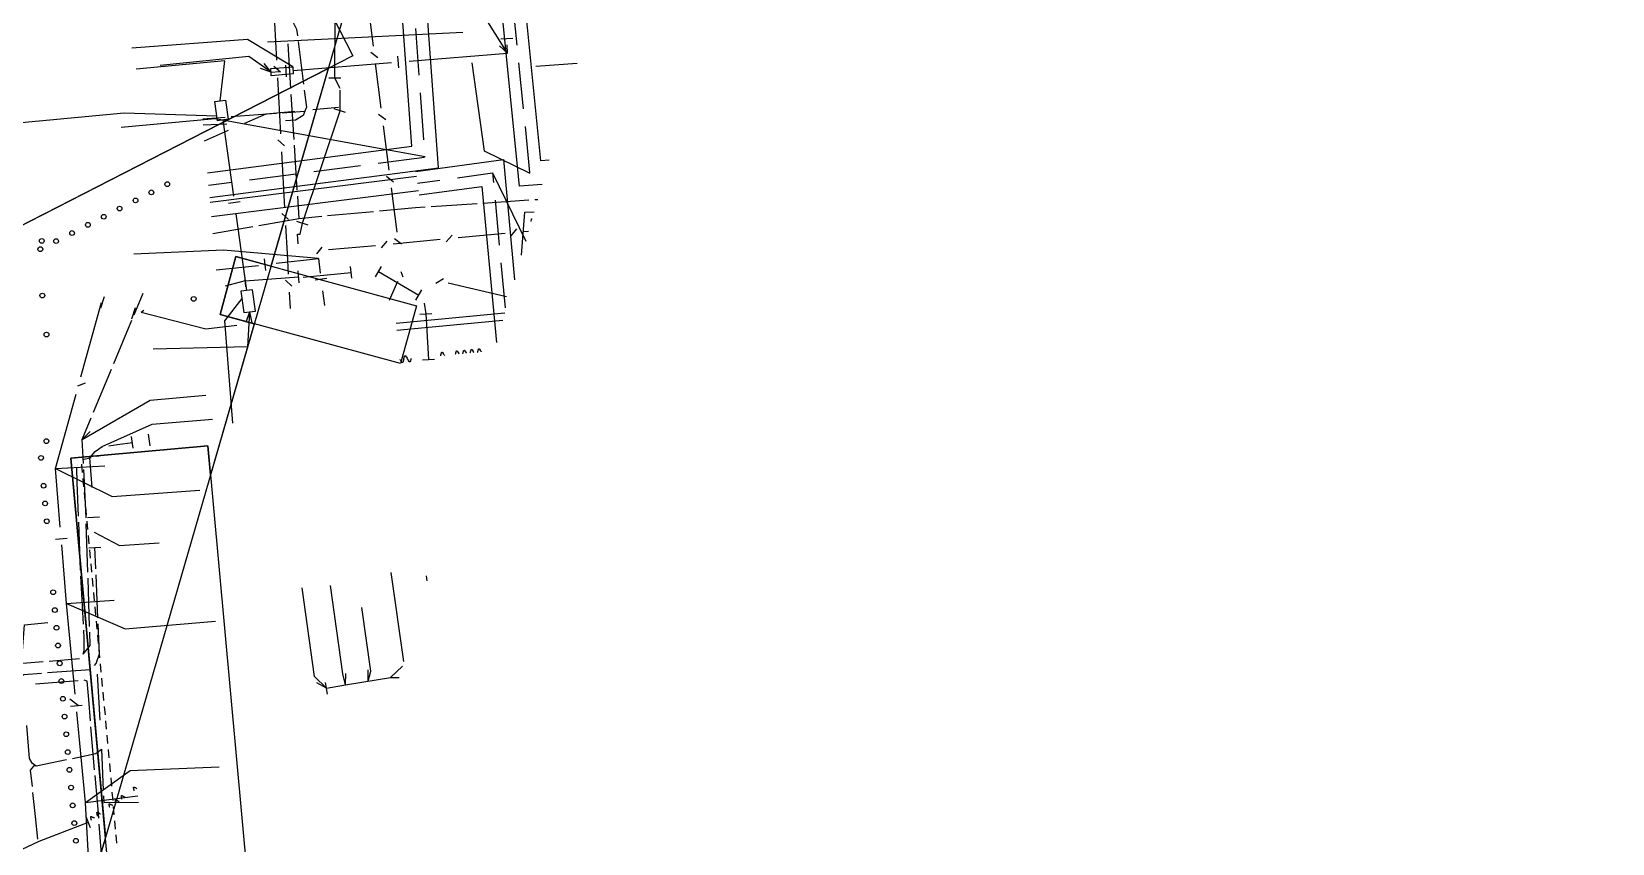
# Model space of a CAD drawing. Header units: metres. Extents: x 3206 to 3701, y 9896 to 11410.
# Drawn here: x 3315.1 to 3448.1, y 10058 to 10126.3 of the extents above; entities that cross this region are included whole.
import ezdxf

# ---------------------------------------------------------------- set-up
doc = ezdxf.new("R2010")
doc.units = ezdxf.units.M
for name, color, linetype in [('BOUNDARY', 7, 'Continuous'), ('BUILDING', 7, 'Continuous'), ('CURB', 7, 'Continuous'), ('ELECTR_CABLE', 7, 'Continuous'), ('ELECTR_CABLE_COMM', 7, 'Continuous'), ('GROUND', 7, 'Continuous'), ('HEAT', 7, 'Continuous'), ('SEWER', 7, 'Continuous'), ('WATER_PIPELINE', 7, 'Continuous')]:
    doc.layers.add(name, color=color, linetype=linetype)

# ---------------------------------------------------------------- blocks, each defined once
blk = doc.blocks.new('МОЖЖЕВЕЛЬНИК_СКАЛЬНЫЙ')
blk.add_circle((0, 0), 0.2)
blk = doc.blocks.new('ЧЕРЕМУХА_ШУБЕРТ')
blk.add_circle((0, 0), 0.2)

msp = doc.modelspace()

# ---------------------------------------------------------------- linework, layer by layer
at = {"layer": 'BOUNDARY'}
msp.add_lwpolyline([(3253.02, 9915.67), (3233.6, 10020.11), (3233.04, 10027.23), (3225.68, 10139.96), (3262.08, 10325.26), (3335.84, 10689.44), (3351.1, 10763.68), (3367.77, 10831.23), (3377.81, 10869.11), (3520.39, 11207.45), (3551.17, 11273.83), (3554.01, 11279.37), (3611.72, 11390.17), (3639.44, 11373.13), (3680.64, 11298.58), (3281.25, 9920.2)], close=True, dxfattribs=at)
at = {"layer": 'BUILDING'}
for points in [[(3342.13, 10124.22), (3264.28, 10084.35), (3247.63, 10116.86), (3325.48, 10156.73)], [(3346.14, 10098.32), (3330.97, 10102.46), (3332.3, 10107.33), (3347.47, 10103.19)], [(3318.4, 10090.37), (3329.92, 10091.42), (3335.14, 10034.33), (3329.75, 10015.73), (3325.26, 10015.32)]]:
    msp.add_lwpolyline(points, close=True, dxfattribs=at)
at = {"layer": 'CURB'}
for points in [[(3319.42, 10090.27), (3320.11, 10090.42)], [(3320.6, 10090.53), (3320.94, 10090.6)], [(3319.39, 10089.17), (3319.32, 10089.87)], [(3319.5, 10087.97), (3319.44, 10088.67)], [(3319.61, 10086.77), (3319.55, 10087.47)], [(3319.73, 10085.57), (3319.66, 10086.27)], [(3319.84, 10084.37), (3319.77, 10085.07)], [(3319.95, 10083.17), (3319.88, 10083.87)], [(3320.06, 10081.97), (3320, 10082.67)], [(3320.17, 10080.77), (3320.11, 10081.47)], [(3320.29, 10079.57), (3320.22, 10080.27)], [(3320.4, 10078.37), (3320.33, 10079.07)], [(3320.51, 10077.17), (3320.45, 10077.87)], [(3320.62, 10075.97), (3320.56, 10076.67)], [(3320.74, 10074.77), (3320.67, 10075.47)], [(3320.85, 10073.57), (3320.78, 10074.27)], [(3320.96, 10072.37), (3320.9, 10073.07)], [(3321.08, 10071.17), (3321.01, 10071.87)], [(3321.19, 10069.97), (3321.13, 10070.67)], [(3321.31, 10068.77), (3321.24, 10069.47)], [(3321.42, 10067.57), (3321.35, 10068.27)], [(3321.53, 10066.37), (3321.47, 10067.07)], [(3321.64, 10065.17), (3321.58, 10065.87)], [(3321.74, 10063.97), (3321.68, 10064.67)], [(3321.85, 10062.77), (3321.79, 10063.47)], [(3321.96, 10061.57), (3321.89, 10062.27)], [(3322.06, 10060.37), (3322, 10061.07)], [(3322.17, 10059.17), (3322.1, 10059.87)], [(3322.27, 10057.97), (3322.21, 10058.67)]]:
    msp.add_lwpolyline(points, dxfattribs=at)
at = {"layer": 'ELECTR_CABLE'}
for points in [[(3336.82, 10127.58), (3337.4, 10126.46), (3337.47, 10125.91)], [(3340.62, 10122.34), (3340.64, 10127.72)], [(3336.65, 10125.22), (3336.89, 10121.46)], [(3337.53, 10125.42), (3337.98, 10121.83)], [(3361, 10123.58), (3357.53, 10123.33)], [(3341.12, 10122.34), (3340.12, 10122.35)], [(3341.07, 10121.48), (3340.62, 10122.34)], [(3336.92, 10120.96), (3337.16, 10117.19)], [(3338.04, 10121.33), (3338.22, 10119.9), (3338.08, 10119.56)], [(3341.05, 10119.59), (3341.07, 10121.34)], [(3331.89, 10119.1), (3335.68, 10119.38)], [(3333.05, 10118.55), (3334.85, 10119.34), (3337.25, 10119.57)], [(3336.18, 10119.42), (3338.08, 10119.56)], [(3338.08, 10119.56), (3337.94, 10119.21), (3337.31, 10118.79), (3336.46, 10118.75)], [(3337.9, 10110.13), (3341.05, 10119.59)], [(3338.75, 10119.71), (3340.93, 10119.91)], [(3341.52, 10119.44), (3340.57, 10119.75)], [(3329.5, 10118.92), (3331.39, 10119.06)], [(3331.52, 10118.48), (3329.55, 10118.37)], [(3329.66, 10117.07), (3331.67, 10117.95)], [(3337.19, 10116.69), (3337.43, 10112.92)], [(3337.47, 10112.42), (3337.59, 10110.54)], [(3344.36, 10111.17), (3347.39, 10111.45), (3348.22, 10111.5)], [(3348.71, 10111.54), (3352.58, 10111.79)], [(3353.07, 10111.83), (3356.93, 10112.09)], [(3357.43, 10112.12), (3357.68, 10112.14)], [(3334.22, 10109.94), (3337.59, 10110.54)], [(3338.38, 10109.97), (3337.43, 10110.29)], [(3337.59, 10110.54), (3339.51, 10110.72)], [(3337.7, 10109.21), (3337.9, 10110.13)], [(3340.01, 10110.77), (3343.86, 10111.12)], [(3330.36, 10109.26), (3333.73, 10109.86)], [(3337.52, 10108.39), (3337.47, 10109.22), (3337.7, 10109.21)], [(3337.6, 10105.13), (3337.52, 10106.12)], [(3337.96, 10105.59), (3341.99, 10106)], [(3342.04, 10105.5), (3341.94, 10106.5)], [(3344.03, 10105.62), (3344.53, 10106.49)], [(3344.28, 10106.06), (3347.67, 10104.08)], [(3333.08, 10105.29), (3331.39, 10104.85)], [(3333.12, 10104.79), (3333.04, 10105.79)], [(3333.08, 10105.29), (3337.56, 10105.63)], [(3320.92, 10103.02), (3321.25, 10103.96)], [(3323.73, 10102.44), (3324.49, 10104.26)], [(3347.42, 10103.65), (3347.92, 10104.52)], [(3348.14, 10103.42), (3348.26, 10102.52)], [(3322.03, 10098.34), (3323.54, 10101.98)], [(3323.53, 10102.1), (3323.86, 10103.04)], [(3324.31, 10102.64), (3324.55, 10102.81)], [(3324.31, 10102.64), (3329.75, 10101.24), (3332.36, 10101.57)], [(3347.76, 10102.49), (3348.76, 10102.55)], [(3348.26, 10102.52), (3348.49, 10098.66)], [(3349.52, 10098.99), (3349.52, 10099.01), (3349.53, 10099.06), (3349.54, 10099.08), (3349.55, 10099.11), (3349.56, 10099.15), (3349.57, 10099.17), (3349.58, 10099.2), (3349.58, 10099.21), (3349.59, 10099.23), (3349.6, 10099.24), (3349.6, 10099.25), (3349.6, 10099.26), (3349.61, 10099.26), (3349.61, 10099.26), (3349.61, 10099.27), (3349.61, 10099.27), (3349.62, 10099.28), (3349.62, 10099.28), (3349.62, 10099.28), (3349.62, 10099.28), (3349.63, 10099.28), (3349.63, 10099.28), (3349.63, 10099.29), (3349.63, 10099.29), (3349.63, 10099.29), (3349.63, 10099.29), (3349.64, 10099.29), (3349.64, 10099.29), (3349.64, 10099.29), (3349.64, 10099.29), (3349.64, 10099.29), (3349.64, 10099.29), (3349.64, 10099.29), (3349.65, 10099.29), (3349.65, 10099.29), (3349.65, 10099.28), (3349.65, 10099.28), (3349.65, 10099.28), (3349.65, 10099.28), (3349.65, 10099.28), (3349.65, 10099.28), (3349.66, 10099.28), (3349.66, 10099.28), (3349.66, 10099.28), (3349.66, 10099.27), (3349.66, 10099.27), (3349.67, 10099.27), (3349.67, 10099.26), (3349.73, 10099.18), (3349.74, 10099.15), (3349.8, 10099.06), (3349.83, 10099.02)], [(3350.76, 10099.11), (3350.76, 10099.12), (3350.78, 10099.17), (3350.78, 10099.19), (3350.79, 10099.23), (3350.8, 10099.26), (3350.81, 10099.29), (3350.82, 10099.31), (3350.83, 10099.33), (3350.83, 10099.35), (3350.84, 10099.36), (3350.84, 10099.37), (3350.85, 10099.37), (3350.85, 10099.38), (3350.85, 10099.38), (3350.85, 10099.39), (3350.86, 10099.39), (3350.86, 10099.39), (3350.86, 10099.39), (3350.86, 10099.4), (3350.87, 10099.4), (3350.87, 10099.4), (3350.87, 10099.4), (3350.87, 10099.4), (3350.87, 10099.4), (3350.87, 10099.4), (3350.88, 10099.4), (3350.88, 10099.4), (3350.88, 10099.4), (3350.88, 10099.4), (3350.88, 10099.4), (3350.88, 10099.4), (3350.88, 10099.4), (3350.89, 10099.4), (3350.89, 10099.4), (3350.89, 10099.4), (3350.89, 10099.4), (3350.89, 10099.4), (3350.89, 10099.4), (3350.89, 10099.4), (3350.9, 10099.4), (3350.9, 10099.4), (3350.9, 10099.4), (3350.9, 10099.39), (3350.9, 10099.39), (3350.9, 10099.39), (3350.91, 10099.38), (3350.91, 10099.38), (3350.91, 10099.37), (3350.97, 10099.29), (3350.99, 10099.26), (3351.05, 10099.17), (3351.07, 10099.14)], [(3351.38, 10099.16), (3351.39, 10099.18), (3351.4, 10099.23), (3351.4, 10099.25), (3351.41, 10099.28), (3351.42, 10099.32), (3351.43, 10099.35), (3351.44, 10099.37), (3351.45, 10099.39), (3351.45, 10099.4), (3351.46, 10099.42), (3351.46, 10099.42), (3351.47, 10099.43), (3351.47, 10099.43), (3351.47, 10099.44), (3351.48, 10099.44), (3351.48, 10099.45), (3351.48, 10099.45), (3351.48, 10099.45), (3351.49, 10099.45), (3351.49, 10099.46), (3351.49, 10099.46), (3351.49, 10099.46), (3351.49, 10099.46), (3351.5, 10099.46), (3351.5, 10099.46), (3351.5, 10099.46), (3351.5, 10099.46), (3351.5, 10099.46), (3351.5, 10099.46), (3351.5, 10099.46), (3351.51, 10099.46), (3351.51, 10099.46), (3351.51, 10099.46), (3351.51, 10099.46), (3351.51, 10099.46), (3351.51, 10099.46), (3351.51, 10099.46), (3351.51, 10099.46), (3351.52, 10099.46), (3351.52, 10099.45), (3351.52, 10099.45), (3351.52, 10099.45), (3351.52, 10099.45), (3351.52, 10099.45), (3351.53, 10099.45), (3351.53, 10099.44), (3351.53, 10099.44), (3351.54, 10099.43), (3351.59, 10099.35), (3351.61, 10099.32), (3351.67, 10099.23), (3351.69, 10099.19)], [(3352, 10099.22), (3352.01, 10099.24), (3352.02, 10099.29), (3352.03, 10099.31), (3352.03, 10099.34), (3352.05, 10099.38), (3352.05, 10099.4), (3352.06, 10099.43), (3352.07, 10099.44), (3352.08, 10099.46), (3352.08, 10099.47), (3352.08, 10099.48), (3352.09, 10099.49), (3352.09, 10099.49), (3352.09, 10099.5), (3352.1, 10099.5), (3352.1, 10099.5), (3352.1, 10099.51), (3352.1, 10099.51), (3352.11, 10099.51), (3352.11, 10099.51), (3352.11, 10099.51), (3352.11, 10099.52), (3352.11, 10099.52), (3352.12, 10099.52), (3352.12, 10099.52), (3352.12, 10099.52), (3352.12, 10099.52), (3352.12, 10099.52), (3352.12, 10099.52), (3352.13, 10099.52), (3352.13, 10099.52), (3352.13, 10099.52), (3352.13, 10099.52), (3352.13, 10099.52), (3352.13, 10099.52), (3352.13, 10099.52), (3352.14, 10099.52), (3352.14, 10099.51), (3352.14, 10099.51), (3352.14, 10099.51), (3352.14, 10099.51), (3352.14, 10099.51), (3352.14, 10099.51), (3352.15, 10099.51), (3352.15, 10099.5), (3352.15, 10099.5), (3352.15, 10099.5), (3352.16, 10099.49), (3352.21, 10099.41), (3352.23, 10099.38), (3352.29, 10099.29), (3352.31, 10099.25)], [(3352.62, 10099.28), (3352.63, 10099.29), (3352.64, 10099.34), (3352.65, 10099.37), (3352.66, 10099.4), (3352.67, 10099.44), (3352.67, 10099.46), (3352.68, 10099.49), (3352.69, 10099.5), (3352.7, 10099.52), (3352.7, 10099.53), (3352.71, 10099.54), (3352.71, 10099.55), (3352.71, 10099.55), (3352.71, 10099.55), (3352.72, 10099.56), (3352.72, 10099.56), (3352.72, 10099.56), (3352.73, 10099.57), (3352.73, 10099.57), (3352.73, 10099.57), (3352.73, 10099.57), (3352.73, 10099.57), (3352.74, 10099.57), (3352.74, 10099.57), (3352.74, 10099.58), (3352.74, 10099.58), (3352.74, 10099.58), (3352.74, 10099.58), (3352.75, 10099.58), (3352.75, 10099.58), (3352.75, 10099.58), (3352.75, 10099.58), (3352.75, 10099.58), (3352.75, 10099.58), (3352.75, 10099.57), (3352.76, 10099.57), (3352.76, 10099.57), (3352.76, 10099.57), (3352.76, 10099.57), (3352.76, 10099.57), (3352.76, 10099.57), (3352.76, 10099.57), (3352.76, 10099.57), (3352.77, 10099.56), (3352.77, 10099.56), (3352.77, 10099.56), (3352.77, 10099.55), (3352.78, 10099.55), (3352.83, 10099.46), (3352.85, 10099.44), (3352.91, 10099.35), (3352.93, 10099.31)], [(3346.41, 10098.7), (3346.41, 10098.69), (3346.39, 10098.64), (3346.39, 10098.62), (3346.38, 10098.58), (3346.37, 10098.55), (3346.36, 10098.52), (3346.35, 10098.5), (3346.35, 10098.48), (3346.34, 10098.46), (3346.33, 10098.45), (3346.33, 10098.44), (3346.32, 10098.44), (3346.32, 10098.43), (3346.32, 10098.43), (3346.32, 10098.42), (3346.31, 10098.42), (3346.31, 10098.42), (3346.31, 10098.42), (3346.31, 10098.41), (3346.3, 10098.41), (3346.3, 10098.41), (3346.3, 10098.41), (3346.3, 10098.41), (3346.3, 10098.41), (3346.3, 10098.41), (3346.29, 10098.41), (3346.29, 10098.41), (3346.29, 10098.41), (3346.29, 10098.41), (3346.29, 10098.41), (3346.29, 10098.41), (3346.29, 10098.41), (3346.28, 10098.41), (3346.28, 10098.41), (3346.28, 10098.41), (3346.28, 10098.41), (3346.28, 10098.41), (3346.28, 10098.41), (3346.28, 10098.41), (3346.27, 10098.41), (3346.27, 10098.41), (3346.27, 10098.41), (3346.27, 10098.42), (3346.27, 10098.42), (3346.27, 10098.42), (3346.26, 10098.42), (3346.26, 10098.43), (3346.26, 10098.43), (3346.2, 10098.52), (3346.18, 10098.55), (3346.12, 10098.64), (3346.1, 10098.67)], [(3346.41, 10098.7), (3346.41, 10098.72), (3346.43, 10098.77), (3346.43, 10098.79), (3346.44, 10098.82), (3346.45, 10098.86), (3346.46, 10098.88), (3346.47, 10098.91), (3346.48, 10098.92), (3346.48, 10098.94), (3346.49, 10098.95), (3346.49, 10098.96), (3346.5, 10098.97), (3346.5, 10098.97), (3346.5, 10098.98), (3346.51, 10098.98), (3346.51, 10098.98), (3346.51, 10098.99), (3346.51, 10098.99), (3346.51, 10098.99), (3346.52, 10098.99), (3346.52, 10098.99), (3346.52, 10099), (3346.52, 10099), (3346.52, 10099), (3346.53, 10099), (3346.53, 10099), (3346.53, 10099), (3346.53, 10099), (3346.53, 10099), (3346.53, 10099), (3346.53, 10099), (3346.54, 10099), (3346.54, 10099), (3346.54, 10099), (3346.54, 10099), (3346.54, 10099), (3346.54, 10099), (3346.54, 10098.99), (3346.55, 10098.99), (3346.55, 10098.99), (3346.55, 10098.99), (3346.55, 10098.99), (3346.55, 10098.99), (3346.55, 10098.99), (3346.56, 10098.98), (3346.56, 10098.98), (3346.56, 10098.98), (3346.57, 10098.97), (3346.62, 10098.89), (3346.64, 10098.86), (3346.7, 10098.77), (3346.72, 10098.73)], [(3347.03, 10098.76), (3347.03, 10098.75), (3347.02, 10098.7), (3347.01, 10098.67), (3347, 10098.64), (3346.99, 10098.6), (3346.98, 10098.58), (3346.97, 10098.56), (3346.97, 10098.54), (3346.96, 10098.52), (3346.95, 10098.51), (3346.95, 10098.5), (3346.95, 10098.49), (3346.94, 10098.49), (3346.94, 10098.49), (3346.94, 10098.48), (3346.94, 10098.48), (3346.93, 10098.48), (3346.93, 10098.47), (3346.93, 10098.47), (3346.93, 10098.47), (3346.92, 10098.47), (3346.92, 10098.47), (3346.92, 10098.47), (3346.92, 10098.47), (3346.92, 10098.46), (3346.92, 10098.46), (3346.91, 10098.46), (3346.91, 10098.46), (3346.91, 10098.46), (3346.91, 10098.46), (3346.91, 10098.46), (3346.91, 10098.46), (3346.91, 10098.46), (3346.9, 10098.47), (3346.9, 10098.47), (3346.9, 10098.47), (3346.9, 10098.47), (3346.9, 10098.47), (3346.9, 10098.47), (3346.9, 10098.47), (3346.89, 10098.47), (3346.89, 10098.47), (3346.89, 10098.47), (3346.89, 10098.48), (3346.89, 10098.48), (3346.88, 10098.48), (3346.88, 10098.49), (3346.88, 10098.49), (3346.82, 10098.58), (3346.8, 10098.6), (3346.74, 10098.7), (3346.72, 10098.73)], [(3347.99, 10098.63), (3348.99, 10098.69)], [(3320.32, 10094.23), (3321.83, 10097.87)], [(3319.36, 10091.95), (3325.09, 10095.24), (3329.77, 10095.66)], [(3319.36, 10091.95), (3320.13, 10093.77)], [(3319.36, 10091.95), (3320.02, 10092.62)], [(3321.05, 10091.34), (3325.26, 10093.24), (3330.33, 10093.64)], [(3319.47, 10089.92), (3319.36, 10091.95)], [(3320.21, 10087.9), (3320, 10090.39), (3320.45, 10090.94), (3321.05, 10091.34), (3321.11, 10091.35)], [(3321.61, 10091.42), (3322.32, 10091.52), (3323.59, 10091.69)], [(3323.65, 10091.2), (3323.52, 10092.19)], [(3325.08, 10091.4), (3324.94, 10092.39)], [(3319.05, 10085.48), (3318.95, 10088.32), (3318.9, 10089.53)], [(3319.69, 10085.35), (3319.52, 10088.88), (3319.49, 10089.42)], [(3319.22, 10080.94), (3319.07, 10084.99)], [(3319.84, 10080.78), (3319.71, 10084.85)], [(3319.82, 10085.39), (3320.82, 10085.43)], [(3320.38, 10084.13), (3322.51, 10083.01), (3325.83, 10083.25)], [(3319.93, 10082.83), (3320.93, 10082.87)], [(3320.51, 10081.05), (3320.43, 10082.85)], [(3346.42, 10073.25), (3345.36, 10080.75)], [(3319.47, 10076.4), (3319.24, 10080.44)], [(3319.99, 10076.22), (3319.86, 10080.21), (3319.86, 10080.28)], [(3320.69, 10076.94), (3320.53, 10080.55)], [(3339.91, 10071.01), (3338.91, 10072.01), (3337.86, 10079.45)], [(3341.51, 10071.31), (3341.28, 10072.22), (3340.24, 10079.65)], [(3348.38, 10080.04), (3348.32, 10080.48)], [(3343.41, 10071.61), (3343.64, 10072.46), (3342.89, 10077.81)], [(3314.18, 10072.01), (3314.5, 10076.36), (3316.48, 10076.54)], [(3319.45, 10073.89), (3319.54, 10074.21), (3319.54, 10075.23), (3319.5, 10075.9)], [(3319.45, 10073.89), (3320.04, 10074.62), (3320.01, 10075.72)], [(3320.39, 10072.94), (3320.55, 10073.09), (3320.82, 10073.91), (3320.71, 10076.44)], [(3313.88, 10072.66), (3314, 10073.09), (3316.09, 10073.26)], [(3316.59, 10073.3), (3319.13, 10073.51)], [(3345.31, 10071.92), (3346.3, 10072.86)], [(3314.18, 10072.01), (3314.46, 10072.18), (3315.93, 10072.29)], [(3319.03, 10071.65), (3317.23, 10071.5), (3315.43, 10071.35)], [(3316.43, 10072.33), (3320.03, 10072.59)], [(3320.06, 10068.26), (3319.91, 10070.06), (3319.77, 10071.6), (3319.53, 10071.68)], [(3320.63, 10072.21), (3320.85, 10068.34)], [(3339.91, 10071.01), (3339.1, 10071.47)], [(3340, 10070.52), (3339.82, 10071.5)], [(3339.91, 10071.01), (3341.51, 10071.31), (3345.31, 10071.92), (3346.03, 10071.93)], [(3341.51, 10071.31), (3341.54, 10072.24)], [(3343.41, 10071.61), (3343.41, 10072.55)], [(3314.67, 10067.89), (3314.9, 10065.09), (3315.09, 10064.77), (3315.48, 10064.49)], [(3320.41, 10064.16), (3320.1, 10067.76)], [(3315.48, 10064.49), (3318.05, 10065.02)], [(3318.54, 10065.11), (3320.51, 10065.51), (3320.99, 10065.9)], [(3320.99, 10065.9), (3321.14, 10062.45)], [(3315.48, 10064.49), (3315.27, 10064.45), (3314.99, 10064.13), (3315.14, 10062.74)], [(3320.76, 10060.07), (3320.7, 10060.83), (3320.46, 10063.66)], [(3315.19, 10062.24), (3315.4, 10060.23)], [(3323.74, 10062.38), (3323.74, 10062.4), (3323.73, 10062.45), (3323.72, 10062.47), (3323.71, 10062.5), (3323.71, 10062.54), (3323.7, 10062.57), (3323.7, 10062.59), (3323.69, 10062.61), (3323.69, 10062.63), (3323.69, 10062.64), (3323.69, 10062.65), (3323.69, 10062.66), (3323.69, 10062.66), (3323.69, 10062.67), (3323.69, 10062.67), (3323.69, 10062.68), (3323.69, 10062.68), (3323.69, 10062.68), (3323.69, 10062.69), (3323.7, 10062.69), (3323.7, 10062.69), (3323.7, 10062.69), (3323.7, 10062.69), (3323.7, 10062.7), (3323.7, 10062.7), (3323.7, 10062.7), (3323.7, 10062.7), (3323.7, 10062.7), (3323.71, 10062.7), (3323.71, 10062.7), (3323.71, 10062.7), (3323.71, 10062.7), (3323.71, 10062.7), (3323.71, 10062.7), (3323.71, 10062.7), (3323.72, 10062.7), (3323.72, 10062.7), (3323.72, 10062.7), (3323.72, 10062.7), (3323.72, 10062.7), (3323.72, 10062.7), (3323.72, 10062.7), (3323.73, 10062.7), (3323.73, 10062.7), (3323.73, 10062.7), (3323.74, 10062.7), (3323.74, 10062.7), (3323.75, 10062.69), (3323.84, 10062.65), (3323.87, 10062.63), (3323.96, 10062.58), (3323.97, 10062.58)], [(3321.16, 10061.95), (3321.18, 10061.41), (3324.1, 10061.43)], [(3321.69, 10060.97), (3321.68, 10060.99), (3321.67, 10061.04), (3321.66, 10061.06), (3321.66, 10061.09), (3321.65, 10061.13), (3321.64, 10061.15), (3321.64, 10061.18), (3321.63, 10061.2), (3321.63, 10061.22), (3321.63, 10061.23), (3321.63, 10061.24), (3321.63, 10061.25), (3321.63, 10061.25), (3321.63, 10061.25), (3321.63, 10061.26), (3321.63, 10061.26), (3321.63, 10061.27), (3321.63, 10061.27), (3321.64, 10061.27), (3321.64, 10061.28), (3321.64, 10061.28), (3321.64, 10061.28), (3321.64, 10061.28), (3321.64, 10061.28), (3321.64, 10061.28), (3321.64, 10061.29), (3321.64, 10061.29), (3321.65, 10061.29), (3321.65, 10061.29), (3321.65, 10061.29), (3321.65, 10061.29), (3321.65, 10061.29), (3321.65, 10061.29), (3321.65, 10061.29), (3321.65, 10061.29), (3321.66, 10061.29), (3321.66, 10061.29), (3321.66, 10061.29), (3321.66, 10061.29), (3321.66, 10061.29), (3321.66, 10061.29), (3321.67, 10061.29), (3321.67, 10061.29), (3321.67, 10061.29), (3321.67, 10061.29), (3321.68, 10061.29), (3321.68, 10061.28), (3321.69, 10061.28), (3321.78, 10061.23), (3321.81, 10061.22), (3321.9, 10061.17), (3321.94, 10061.15)], [(3322.2, 10061.32), (3322.2, 10061.34), (3322.18, 10061.39), (3322.18, 10061.41), (3322.17, 10061.44), (3322.16, 10061.48), (3322.16, 10061.51), (3322.15, 10061.53), (3322.15, 10061.55), (3322.15, 10061.57), (3322.15, 10061.58), (3322.15, 10061.59), (3322.15, 10061.6), (3322.15, 10061.6), (3322.15, 10061.61), (3322.15, 10061.61), (3322.15, 10061.62), (3322.15, 10061.62), (3322.15, 10061.62), (3322.15, 10061.63), (3322.15, 10061.63), (3322.15, 10061.63), (3322.15, 10061.63), (3322.15, 10061.64), (3322.16, 10061.64), (3322.16, 10061.64), (3322.16, 10061.64), (3322.16, 10061.64), (3322.16, 10061.64), (3322.16, 10061.64), (3322.16, 10061.64), (3322.16, 10061.64), (3322.16, 10061.64), (3322.17, 10061.64), (3322.17, 10061.64), (3322.17, 10061.64), (3322.17, 10061.64), (3322.17, 10061.64), (3322.17, 10061.64), (3322.18, 10061.64), (3322.18, 10061.64), (3322.18, 10061.64), (3322.18, 10061.64), (3322.18, 10061.64), (3322.19, 10061.64), (3322.19, 10061.64), (3322.19, 10061.64), (3322.2, 10061.64), (3322.2, 10061.63), (3322.29, 10061.59), (3322.32, 10061.57), (3322.42, 10061.52), (3322.46, 10061.5)], [(3322.71, 10061.68), (3322.71, 10061.69), (3322.7, 10061.74), (3322.69, 10061.76), (3322.68, 10061.8), (3322.68, 10061.83), (3322.67, 10061.86), (3322.67, 10061.88), (3322.66, 10061.9), (3322.66, 10061.92), (3322.66, 10061.93), (3322.66, 10061.94), (3322.66, 10061.95), (3322.66, 10061.96), (3322.66, 10061.96), (3322.66, 10061.97), (3322.66, 10061.97), (3322.66, 10061.97), (3322.66, 10061.98), (3322.66, 10061.98), (3322.67, 10061.98), (3322.67, 10061.99), (3322.67, 10061.99), (3322.67, 10061.99), (3322.67, 10061.99), (3322.67, 10061.99), (3322.67, 10061.99), (3322.67, 10061.99), (3322.68, 10061.99), (3322.68, 10061.99), (3322.68, 10062), (3322.68, 10062), (3322.68, 10062), (3322.68, 10062), (3322.68, 10062), (3322.68, 10062), (3322.69, 10062), (3322.69, 10062), (3322.69, 10062), (3322.69, 10062), (3322.69, 10062), (3322.69, 10062), (3322.69, 10062), (3322.7, 10062), (3322.7, 10061.99), (3322.7, 10061.99), (3322.71, 10061.99), (3322.71, 10061.99), (3322.72, 10061.99), (3322.81, 10061.94), (3322.84, 10061.92), (3322.93, 10061.87), (3322.97, 10061.85)], [(3306.36, 10053.47), (3311.38, 10056.1), (3315.74, 10058.15), (3319.88, 10059.74)], [(3315.4, 10060.23), (3315.6, 10058.32)], [(3320.06, 10059.27), (3319.71, 10060.2)], [(3320.14, 10059.91), (3320.14, 10059.93), (3320.13, 10059.98), (3320.12, 10060), (3320.11, 10060.03), (3320.1, 10060.07), (3320.1, 10060.09), (3320.09, 10060.12), (3320.09, 10060.14), (3320.09, 10060.16), (3320.09, 10060.17), (3320.09, 10060.18), (3320.09, 10060.19), (3320.09, 10060.19), (3320.09, 10060.19), (3320.09, 10060.2), (3320.09, 10060.21), (3320.09, 10060.21), (3320.09, 10060.21), (3320.09, 10060.21), (3320.09, 10060.22), (3320.09, 10060.22), (3320.1, 10060.22), (3320.1, 10060.22), (3320.1, 10060.22), (3320.1, 10060.23), (3320.1, 10060.23), (3320.1, 10060.23), (3320.1, 10060.23), (3320.1, 10060.23), (3320.1, 10060.23), (3320.11, 10060.23), (3320.11, 10060.23), (3320.11, 10060.23), (3320.11, 10060.23), (3320.11, 10060.23), (3320.11, 10060.23), (3320.11, 10060.23), (3320.12, 10060.23), (3320.12, 10060.23), (3320.12, 10060.23), (3320.12, 10060.23), (3320.12, 10060.23), (3320.13, 10060.23), (3320.13, 10060.23), (3320.13, 10060.23), (3320.14, 10060.23), (3320.14, 10060.22), (3320.15, 10060.22), (3320.23, 10060.17), (3320.26, 10060.16), (3320.36, 10060.11), (3320.4, 10060.09)], [(3320.66, 10060.26), (3320.65, 10060.28), (3320.64, 10060.33), (3320.63, 10060.35), (3320.63, 10060.38), (3320.62, 10060.42), (3320.61, 10060.45), (3320.61, 10060.47), (3320.61, 10060.49), (3320.6, 10060.51), (3320.6, 10060.52), (3320.6, 10060.53), (3320.6, 10060.54), (3320.6, 10060.54), (3320.6, 10060.55), (3320.6, 10060.55), (3320.6, 10060.56), (3320.6, 10060.56), (3320.61, 10060.56), (3320.61, 10060.57), (3320.61, 10060.57), (3320.61, 10060.57), (3320.61, 10060.57), (3320.61, 10060.58), (3320.61, 10060.58), (3320.61, 10060.58), (3320.61, 10060.58), (3320.62, 10060.58), (3320.62, 10060.58), (3320.62, 10060.58), (3320.62, 10060.58), (3320.62, 10060.58), (3320.62, 10060.58), (3320.62, 10060.58), (3320.62, 10060.58), (3320.63, 10060.58), (3320.63, 10060.58), (3320.63, 10060.58), (3320.63, 10060.58), (3320.63, 10060.58), (3320.63, 10060.58), (3320.64, 10060.58), (3320.64, 10060.58), (3320.64, 10060.58), (3320.64, 10060.58), (3320.65, 10060.58), (3320.65, 10060.58), (3320.65, 10060.58), (3320.66, 10060.57), (3320.75, 10060.53), (3320.78, 10060.51), (3320.88, 10060.46), (3320.91, 10060.44)], [(3321.06, 10055.97), (3320.79, 10059.57)]]:
    msp.add_lwpolyline(points, dxfattribs=at)
at = {"layer": 'ELECTR_CABLE_COMM'}
for points in [[(3335.46, 10128.57), (3335.71, 10123.86)], [(3343.35, 10128.78), (3343.83, 10125.04)], [(3343.63, 10124.53), (3344.22, 10124.07)], [(3335.48, 10123.36), (3336.03, 10122.86)], [(3344.02, 10123.56), (3344.49, 10119.82)], [(3335.8, 10122.36), (3336.05, 10117.65)], [(3344.29, 10119.3), (3344.89, 10118.85)], [(3344.68, 10118.33), (3345.16, 10114.6)], [(3335.81, 10117.15), (3336.37, 10116.65)], [(3336.13, 10116.15), (3336.39, 10111.44)], [(3344.96, 10114.08), (3345.55, 10113.62)], [(3345.35, 10113.11), (3345.83, 10109.37)], [(3336.15, 10110.94), (3336.71, 10110.44)], [(3336.47, 10109.94), (3336.6, 10107.58)], [(3344.54, 10108.05), (3345.02, 10108.63)], [(3345.52, 10108.41), (3349.48, 10108.78)], [(3345.62, 10108.86), (3346.22, 10108.4)], [(3349.99, 10108.56), (3350.47, 10109.14)], [(3350.98, 10108.92), (3354.93, 10109.29)], [(3355.44, 10109.07), (3355.92, 10109.65)], [(3356.43, 10109.43), (3356.91, 10109.47)], [(3336.6, 10107.58), (3336.69, 10105.84)], [(3339.09, 10107.55), (3339.56, 10108.12)], [(3340.07, 10107.91), (3344.03, 10108.27)], [(3346.36, 10105.6), (3346.19, 10106.04)], [(3336.46, 10105.34), (3337.01, 10104.84)], [(3345.2, 10103.67), (3345.92, 10105.27)], [(3349.11, 10105.08), (3349.75, 10105.48)], [(3350.16, 10105.11), (3355.06, 10103.98)], [(3336.77, 10104.34), (3336.85, 10102.96)]]:
    msp.add_lwpolyline(points, dxfattribs=at)
at = {"layer": 'GROUND'}
msp.add_lwpolyline([(3277.03, 10090.88), (3340.05, 10123.16), (3335.24, 10106.53), (3332.3, 10107.33), (3330.97, 10102.46), (3333.83, 10101.68), (3330.15, 10088.97), (3329.92, 10091.42), (3318.4, 10090.37), (3321.32, 10058.49), (3289.69, 9949.34)], dxfattribs=at)
at = {"layer": 'HEAT'}
for points in [[(3329.9, 10114.38), (3347.09, 10116.62), (3345.63, 10136.73), (3351.26, 10137.36)], [(3330.09, 10112.29), (3349.33, 10114.8), (3347.87, 10134.87), (3352.32, 10135.37)], [(3358.64, 10115.44), (3357.94, 10115.39), (3356.22, 10132.51)], [(3358.05, 10113.39), (3356.14, 10113.25), (3354.23, 10132.31)], [(3355.95, 10125.12), (3355.57, 10128.99)], [(3334.96, 10125.4), (3351.39, 10126.2)], [(3347.71, 10122.59), (3347.43, 10126.52)], [(3357.04, 10114.32), (3353.19, 10116.2), (3352.16, 10123.64)], [(3356.49, 10119.77), (3356.1, 10123.63)], [(3348.11, 10117.15), (3347.82, 10121.09)], [(3348.21, 10115.71), (3330.56, 10118.93), (3322.65, 10118.19)], [(3357.03, 10114.41), (3356.64, 10118.28)], [(3344.25, 10115.19), (3348.16, 10115.7)], [(3347.43, 10114.49), (3354.79, 10115.49), (3355.72, 10105.36)], [(3330.13, 10111.9), (3347.49, 10114.09)], [(3333.44, 10113.78), (3337.36, 10114.29)], [(3338.84, 10114.49), (3342.76, 10115)], [(3350.93, 10113.96), (3353.89, 10114.36), (3353.96, 10113.56)], [(3353.89, 10114.36), (3356.67, 10108.63)], [(3330, 10113.33), (3331.95, 10113.59)], [(3330.23, 10110.7), (3347.64, 10112.9)], [(3347.56, 10113.5), (3349.44, 10113.75)], [(3347.7, 10112.51), (3352.99, 10113.23), (3354.2, 10100.1)], [(3354.1, 10112.07), (3354.45, 10108.29)], [(3356.32, 10107.44), (3356.6, 10111.07), (3357.38, 10111.09)], [(3357.14, 10110.28), (3357.16, 10110.49), (3357.21, 10110.49)], [(3354.59, 10106.79), (3354.93, 10103.01)], [(3345.78, 10101.74), (3354.92, 10102.59)], [(3345.84, 10101.14), (3354.74, 10101.97)]]:
    msp.add_lwpolyline(points, dxfattribs=at)
at = {"layer": 'SEWER'}
for points in [[(3339.23, 10107.16), (3331.26, 10107.88), (3323.71, 10107.53)], [(3330.64, 10106.2), (3334.19, 10106.59)], [(3334.66, 10107.13), (3334.77, 10106.15)], [(3335.68, 10106.76), (3339.23, 10107.16)], [(3339.23, 10107.16), (3339.39, 10105.93)], [(3339.94, 10105.47), (3338.96, 10105.34)], [(3319.25, 10097.2), (3320.98, 10103.46)], [(3339.59, 10104.44), (3339.75, 10103.21)], [(3318.99, 10096.46), (3319.64, 10096.7)], [(3317.12, 10089.49), (3318.85, 10095.75)], [(3317.12, 10089.49), (3321.28, 10089.72)], [(3317.52, 10084.56), (3317.12, 10089.49)], [(3317.12, 10089.49), (3321.88, 10087.14), (3329.25, 10087.68)], [(3317.12, 10083.55), (3318.11, 10083.64)], [(3318.05, 10078.14), (3317.65, 10083.07)], [(3318.05, 10078.14), (3322.06, 10078.43)], [(3318.77, 10070.51), (3318.05, 10078.14)], [(3318.05, 10078.14), (3322.98, 10076), (3330.57, 10076.65)], [(3319.01, 10069.56), (3318.32, 10070.1)], [(3318.38, 10069.5), (3319.36, 10069.59)], [(3319.63, 10061.39), (3318.91, 10069.02)], [(3319.63, 10061.39), (3323.4, 10064.09), (3330.87, 10064.39)], [(3319.63, 10061.39), (3324.05, 10061.96)], [(3320.08, 10053.28), (3319.63, 10061.39)]]:
    msp.add_lwpolyline(points, dxfattribs=at)
at = {"layer": 'WATER_PIPELINE'}
for points in [[(3355.15, 10124.44), (3348.76, 10134.61), (3341.29, 10133.84)], [(3337.07, 10123.29), (3333.26, 10125.58), (3323.54, 10124.87)], [(3355.15, 10124.44), (3354.46, 10125.07)], [(3354.58, 10125.65), (3355.58, 10125.71)], [(3355.15, 10124.44), (3355.11, 10125.14)], [(3330.97, 10120.44), (3331.35, 10123.79), (3323.91, 10123.1)], [(3335.25, 10122.84), (3333.39, 10124.16), (3325.91, 10123.39)], [(3335.25, 10122.84), (3334.66, 10123.57)], [(3337.07, 10123.29), (3337.12, 10122.69), (3335.27, 10122.54), (3335.22, 10123.15), (3337.07, 10123.29)], [(3336.45, 10123.44), (3336.53, 10122.44)], [(3337.1, 10122.99), (3345.38, 10123.65)], [(3345.88, 10124.19), (3345.96, 10123.2)], [(3346.87, 10123.77), (3355.15, 10124.44)], [(3335.25, 10122.84), (3334.37, 10123.16)], [(3335.25, 10122.84), (3335.95, 10122.9)], [(3330.69, 10119.14), (3322.9, 10119.4), (3314.27, 10118.59)], [(3330.74, 10118.76), (3330.51, 10120.37), (3331.42, 10120.5), (3331.64, 10118.89), (3330.74, 10118.76)], [(3331.19, 10118.83), (3332.09, 10112.4)], [(3332.66, 10111.93), (3331.67, 10111.79)], [(3332.29, 10110.91), (3333.19, 10104.48)], [(3332.79, 10103.8), (3331.32, 10101.93), (3332.01, 10093.3)], [(3332.71, 10104.41), (3332.96, 10102.61), (3333.93, 10102.74), (3333.68, 10104.54), (3332.71, 10104.41)], [(3333.44, 10102.67), (3333.26, 10099.73), (3325.32, 10099.54)], [(3333.44, 10102.67), (3333.14, 10101.79)], [(3333.44, 10102.67), (3333.64, 10101.76)]]:
    msp.add_lwpolyline(points, dxfattribs=at)

# ---------------------------------------------------------------- block references
at = {"layer": 'BUSH'}
for p in [(3325.18, 10112.73), (3326.52, 10113.42), (3322.51, 10111.37), (3323.85, 10112.05), (3319.84, 10110), (3321.18, 10110.68), (3315.96, 10108.65), (3317.17, 10108.63), (3318.51, 10109.31), (3315.84, 10107.95), (3328.74, 10103.77), (3316.36, 10100.77), (3316.35, 10091.8), (3315.9, 10090.39), (3316.11, 10088.05), (3316.24, 10086.56), (3316.38, 10085.06), (3316.92, 10079.09), (3317.06, 10077.59), (3317.2, 10076.1), (3317.33, 10074.61), (3317.47, 10073.11), (3317.61, 10071.62), (3317.74, 10070.13), (3317.88, 10068.63), (3318.02, 10067.14), (3318.15, 10065.64), (3318.29, 10064.15), (3318.43, 10062.66), (3318.56, 10061.16), (3318.7, 10059.67), (3318.83, 10058.18)]:
    msp.add_blockref('МОЖЖЕВЕЛЬНИК_СКАЛЬНЫЙ', p, dxfattribs=at)
at = {"layer": 'TREE'}
msp.add_blockref('ЧЕРЕМУХА_ШУБЕРТ', (3316.01, 10104.05), dxfattribs=at)

doc.saveas('drawing.dxf')
